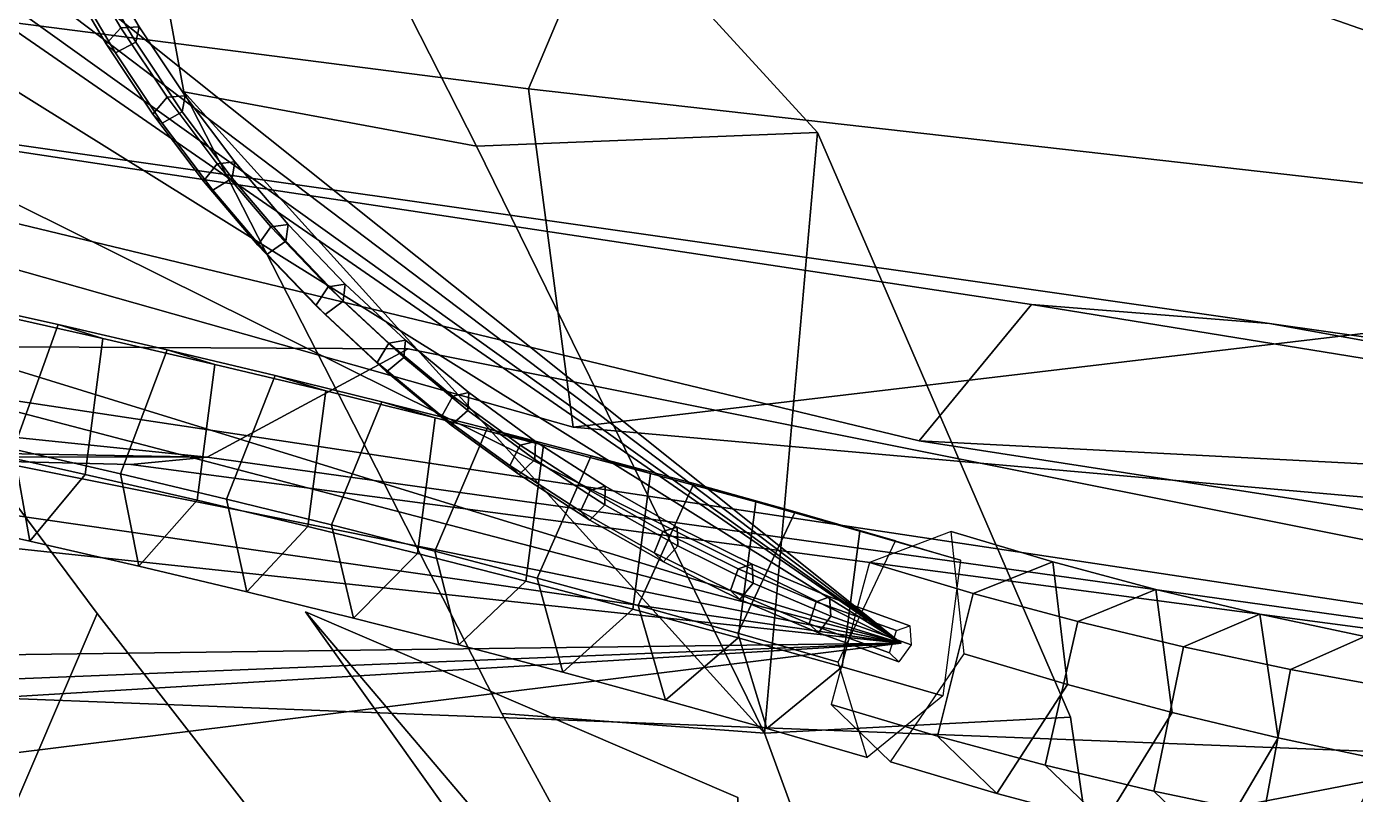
# Model space of a CAD drawing. Header units: metres. Extents: x -366 to 149, y -229 to 234.
# Drawn here: x -103.56 to -83.67, y -7.76 to 3.73 of the extents above; entities that cross this region are included whole.
import ezdxf

# ---------------------------------------------------------------- set-up
doc = ezdxf.new("R2010")
doc.units = ezdxf.units.M

msp = doc.modelspace()

# ---------------------------------------------------------------- linework, layer by layer
at = {"layer": 'coral-li_Intrnd', "color": 3}
for points in [[(-103.0843, -0.7285, 276.3106), (-104.7311, -0.3612, 276.865), (-105.3752, -2.2315, 276.1914), (-103.7561, -2.5926, 275.6467)], [(-102.4149, -0.9361, 278.2792), (-104.1069, -0.5586, 278.8495), (-104.7311, -0.3612, 276.865), (-103.0843, -0.7285, 276.3106)], [(-102.6808, -2.9695, 278.8365), (-104.3728, -2.5919, 279.4067), (-104.1069, -0.5586, 278.8495), (-102.4149, -0.9361, 278.2792)], [(-101.4533, -1.1047, 275.7166), (-103.0843, -0.7285, 276.3106), (-103.7561, -2.5926, 275.6467), (-102.1525, -2.9623, 275.063)], [(-100.7393, -1.3227, 277.6683), (-102.4149, -0.9361, 278.2792), (-103.0843, -0.7285, 276.3106), (-101.4533, -1.1047, 275.7166)], [(-101.0052, -3.356, 278.2255), (-102.6808, -2.9695, 278.8365), (-102.4149, -0.9361, 278.2792), (-100.7393, -1.3227, 277.6683)], [(-99.8391, -1.4893, 275.0832), (-101.4533, -1.1047, 275.7166), (-102.1525, -2.9623, 275.063), (-100.5656, -3.3403, 274.4407)], [(-99.08095, -1.7181, 277.017), (-100.7393, -1.3227, 277.6683), (-101.4533, -1.1047, 275.7166), (-99.8391, -1.4893, 275.0832)], [(-99.3468, -3.7514, 277.5742), (-101.0052, -3.356, 278.2255), (-100.7393, -1.3227, 277.6683), (-99.08095, -1.7181, 277.017)], [(-98.2428, -1.8823, 274.411), (-99.8391, -1.4893, 275.0832), (-100.5656, -3.3403, 274.4407), (-98.9961, -3.7266, 273.7802)], [(-97.4409, -2.122, 276.3257), (-99.08095, -1.7181, 277.017), (-99.8391, -1.4893, 275.0832), (-98.2428, -1.8823, 274.411)], [(-97.7069, -4.1553, 276.883), (-99.3468, -3.7514, 277.5742), (-99.08095, -1.7181, 277.017), (-97.4409, -2.122, 276.3257)], [(-96.6653, -2.2834, 273.7003), (-98.2428, -1.8823, 274.411), (-98.9961, -3.7266, 273.7802), (-97.4451, -4.1208, 273.0818)], [(-95.8203, -2.5343, 275.5949), (-97.4409, -2.122, 276.3257), (-98.2428, -1.8823, 274.411), (-96.6653, -2.2834, 273.7003)], [(-96.08626, -4.5676, 276.1522), (-97.7069, -4.1553, 276.883), (-97.4409, -2.122, 276.3257), (-95.8203, -2.5343, 275.5949)], [(-103.7561, -2.5926, 275.6467), (-105.3752, -2.2315, 276.1914), (-105.155, -3.6023, 277.7532), (-103.5082, -3.9696, 277.1988)], [(-95.1076, -2.6923, 272.9515), (-96.6653, -2.2834, 273.7003), (-97.4451, -4.1208, 273.0818), (-95.9135, -4.5228, 272.3461)], [(-94.2199, -2.9545, 274.825), (-95.8203, -2.5343, 275.5949), (-96.6653, -2.2834, 273.7003), (-95.1076, -2.6923, 272.9515)], [(-94.4859, -4.9879, 275.3823), (-96.08626, -4.5676, 276.1522), (-95.8203, -2.5343, 275.5949), (-94.2199, -2.9545, 274.825)], [(-103.5082, -3.9696, 277.1988), (-105.155, -3.6023, 277.7532), (-104.3728, -2.5919, 279.4067), (-102.6808, -2.9695, 278.8365)], [(-102.1525, -2.9623, 275.063), (-103.7561, -2.5926, 275.6467), (-103.5082, -3.9696, 277.1988), (-101.8772, -4.3457, 276.6047)], [(-93.5705, -3.1089, 272.1652), (-95.1076, -2.6923, 272.9515), (-95.9135, -4.5228, 272.3461), (-94.4023, -4.9322, 271.5733)], [(-92.6408, -3.3827, 274.0165), (-94.2199, -2.9545, 274.825), (-95.1076, -2.6923, 272.9515), (-93.5705, -3.1089, 272.1652)], [(-101.8772, -4.3457, 276.6047), (-103.5082, -3.9696, 277.1988), (-102.6808, -2.9695, 278.8365), (-101.0052, -3.356, 278.2255)], [(-100.5656, -3.3403, 274.4407), (-102.1525, -2.9623, 275.063), (-101.8772, -4.3457, 276.6047), (-100.2631, -4.7304, 275.9714)], [(-92.9068, -5.416, 274.5737), (-94.4859, -4.9879, 275.3823), (-94.2199, -2.9545, 274.825), (-92.6408, -3.3827, 274.0165)], [(-92.05511, -3.5327, 271.3416), (-93.5705, -3.1089, 272.1652), (-94.4023, -4.9322, 271.5733), (-92.9123, -5.3489, 270.764)], [(-91.08401, -3.8183, 273.1698), (-92.6408, -3.3827, 274.0165), (-93.5705, -3.1089, 272.1652), (-92.05511, -3.5327, 271.3416)], [(-100.2631, -4.7304, 275.9714), (-101.8772, -4.3457, 276.6047), (-101.0052, -3.356, 278.2255), (-99.3468, -3.7514, 277.5742)], [(-98.9961, -3.7266, 273.7802), (-100.5656, -3.3403, 274.4407), (-100.2631, -4.7304, 275.9714), (-98.6667, -5.1234, 275.2992)], [(-90.5507, -3.9671, 270.4747), (-92.05511, -3.5327, 271.3416), (-92.9123, -5.3489, 270.764), (-91.4079, -5.7832, 269.8971)], [(-91.3499, -5.8516, 273.727), (-92.9068, -5.416, 274.5737), (-92.6408, -3.3827, 274.0165), (-91.08401, -3.8183, 273.1698)], [(-89.5796, -4.2526, 272.3029), (-91.08401, -3.8183, 273.1698), (-92.05511, -3.5327, 271.3416), (-90.5507, -3.9671, 270.4747)], [(-98.6667, -5.1234, 275.2992), (-100.2631, -4.7304, 275.9714), (-99.3468, -3.7514, 277.5742), (-97.7069, -4.1553, 276.883)], [(-97.4451, -4.1208, 273.0818), (-98.9961, -3.7266, 273.7802), (-98.6667, -5.1234, 275.2992), (-97.08928, -5.5245, 274.5885)], [(-89.8455, -6.286, 272.8601), (-91.3499, -5.8516, 273.727), (-91.08401, -3.8183, 273.1698), (-89.5796, -4.2526, 272.3029)], [(-88.1949, -4.2775, 270.8673), (-89.7179, -3.8231, 271.7967), (-90.9391, -4.2906, 270.0232), (-89.3898, -4.7524, 269.078)], [(-87.9766, -6.1167, 272.0609), (-89.5259, -5.6549, 273.0061), (-89.7179, -3.8231, 271.7967), (-88.1949, -4.2775, 270.8673)], [(-97.08928, -5.5245, 274.5885), (-98.6667, -5.1234, 275.2992), (-97.7069, -4.1553, 276.883), (-96.08626, -4.5676, 276.1522)], [(-95.9135, -4.5228, 272.3461), (-97.4451, -4.1208, 273.0818), (-97.08928, -5.5245, 274.5885), (-95.5315, -5.9334, 273.8397)], [(-89.3898, -4.7524, 269.078), (-90.9391, -4.2906, 270.0232), (-91.5132, -6.4157, 270.1201), (-89.921, -6.8897, 269.1489)], [(-86.6544, -4.6915, 269.9482), (-88.1949, -4.2775, 270.8673), (-89.3898, -4.7524, 269.078), (-87.8226, -5.1732, 268.1431)], [(-86.4094, -6.5375, 271.1259), (-87.9766, -6.1167, 272.0609), (-88.1949, -4.2775, 270.8673), (-86.6544, -4.6915, 269.9482)], [(-95.5315, -5.9334, 273.8397), (-97.08928, -5.5245, 274.5885), (-96.08626, -4.5676, 276.1522), (-94.4859, -4.9879, 275.3823)], [(-94.4023, -4.9322, 271.5733), (-95.9135, -4.5228, 272.3461), (-95.5315, -5.9334, 273.8397), (-93.9944, -6.3499, 273.0533)], [(-87.8226, -5.1732, 268.1431), (-89.3898, -4.7524, 269.078), (-89.921, -6.8897, 269.1489), (-88.3104, -7.3214, 268.1884)], [(-85.09728, -5.06489, 269.0397), (-86.6544, -4.6915, 269.9482), (-87.8226, -5.1732, 268.1431), (-86.2385, -5.5526, 267.2191)], [(-84.8253, -6.9169, 270.2019), (-86.4094, -6.5375, 271.1259), (-86.6544, -4.6915, 269.9482), (-85.09728, -5.06489, 269.0397)], [(-92.9123, -5.3489, 270.764), (-94.4023, -4.9322, 271.5733), (-93.9944, -6.3499, 273.0533), (-92.479, -6.7738, 272.2299)], [(-93.9944, -6.3499, 273.0533), (-95.5315, -5.9334, 273.8397), (-94.4859, -4.9879, 275.3823), (-92.9068, -5.416, 274.5737)], [(-83.5244, -5.3974, 268.1424), (-85.09728, -5.06489, 269.0397), (-86.2385, -5.5526, 267.2191), (-84.6384, -5.8905, 266.3065)], [(-83.2252, -7.2548, 269.2893), (-84.8253, -6.9169, 270.2019), (-85.09728, -5.06489, 269.0397), (-83.5244, -5.3974, 268.1424)], [(-91.4079, -5.7832, 269.8971), (-92.9123, -5.3489, 270.764), (-92.479, -6.7738, 272.2299), (-90.9746, -7.2081, 271.3629)], [(-86.2385, -5.5526, 267.2191), (-87.8226, -5.1732, 268.1431), (-88.3104, -7.3214, 268.1884), (-86.6825, -7.7107, 267.2391)], [(-92.479, -6.7738, 272.2299), (-93.9944, -6.3499, 273.0533), (-92.9068, -5.416, 274.5737), (-91.3499, -5.8516, 273.727)], [(-84.6384, -5.8905, 266.3065), (-86.2385, -5.5526, 267.2191), (-86.6825, -7.7107, 267.2391), (-85.03823, -8.05739, 266.3016)], [(-81.9367, -5.6888, 267.257), (-83.5244, -5.3974, 268.1424), (-84.6384, -5.8905, 266.3065), (-83.02339, -6.1866, 265.4059)], [(-89.03448, -7.7456, 271.0203), (-90.6267, -7.2716, 271.9914), (-89.5259, -5.6549, 273.0061), (-87.9766, -6.1167, 272.0609)], [(-90.9746, -7.2081, 271.3629), (-92.479, -6.7738, 272.2299), (-91.3499, -5.8516, 273.727), (-89.8455, -6.286, 272.8601)], [(-83.02339, -6.1866, 265.4059), (-84.6384, -5.8905, 266.3065), (-85.03823, -8.05739, 266.3016), (-83.3785, -8.361, 265.3764)], [(-87.4239, -8.1774, 270.0598), (-89.03448, -7.7456, 271.0203), (-87.9766, -6.1167, 272.0609), (-86.4094, -6.5375, 271.1259)], [(-89.921, -6.8897, 269.1489), (-91.5132, -6.4157, 270.1201), (-90.6267, -7.2716, 271.9914), (-89.03448, -7.7456, 271.0203)], [(-85.7959, -8.5667, 269.1104), (-87.4239, -8.1774, 270.0598), (-86.4094, -6.5375, 271.1259), (-84.8253, -6.9169, 270.2019)], [(-88.3104, -7.3214, 268.1884), (-89.921, -6.8897, 269.1489), (-89.03448, -7.7456, 271.0203), (-87.4239, -8.1774, 270.0598)], [(-84.1516, -8.9133, 268.1729), (-85.7959, -8.5667, 269.1104), (-84.8253, -6.9169, 270.2019), (-83.2252, -7.2548, 269.2893)], [(-86.6825, -7.7107, 267.2391), (-88.3104, -7.3214, 268.1884), (-87.4239, -8.1774, 270.0598), (-85.7959, -8.5667, 269.1104)], [(-82.4919, -9.2169, 267.2477), (-84.1516, -8.9133, 268.1729), (-83.2252, -7.2548, 269.2893), (-81.6102, -7.5509, 268.3888)], [(-85.03823, -8.05739, 266.3016), (-86.6825, -7.7107, 267.2391), (-85.7959, -8.5667, 269.1104), (-84.1516, -8.9133, 268.1729)]]:
    msp.add_3dface(points, dxfattribs=at)
at = {"layer": 'coral-li_Mrstm', "color": 3}
for points in [[(-90.4677, -5.4982, 271.3858), (-120.6126, 18.5711, 285.5641), (-123.9538, 15.4059, 285.4531)], [(-90.4677, -5.4982, 271.3858), (-123.9538, 15.4059, 285.4531), (-120.6126, 18.5711, 285.5641)], [(-123.9538, 15.4059, 285.4531), (-125.8117, 12.0564, 283.0782), (-90.4677, -5.4982, 271.3858)], [(-123.9538, 15.4059, 285.4531), (-90.4677, -5.4982, 271.3858), (-125.8117, 12.0564, 283.0782)], [(-91.7173, 2.1511, 542.1671), (-103.4415, 14.9502, 571.5681), (-96.824, 1.9423, 542.4443)], [(-91.7173, 2.1511, 542.1671), (-96.824, 1.9423, 542.4443), (-103.4415, 14.9502, 571.5681)], [(-96.824, 1.9423, 542.4443), (-103.4415, 14.9502, 571.5681), (-101.2023, 2.7595, 539.9221)], [(-96.824, 1.9423, 542.4443), (-101.2023, 2.7595, 539.9221), (-103.4415, 14.9502, 571.5681)], [(-116.935, 12.8163, 298.2232), (-118.2905, 14.4393, 294.2432), (-90.4677, -5.4982, 271.3858)], [(-116.935, 12.8163, 298.2232), (-90.4677, -5.4982, 271.3858), (-118.2905, 14.4393, 294.2432)], [(-90.4677, -5.4982, 271.3858), (-113.3012, 11.7946, 300.8588), (-116.935, 12.8163, 298.2232)], [(-90.4677, -5.4982, 271.3858), (-116.935, 12.8163, 298.2232), (-113.3012, 11.7946, 300.8588)], [(-96.04556, 2.8001, 263.3804), (-127.6026, 6.8662, 270.3669), (-94.116, 7.3863, 264.5814)], [(-96.04556, 2.8001, 263.3804), (-94.116, 7.3863, 264.5814), (-127.6026, 6.8662, 270.3669)], [(-73.8306, 0.2917, 258.8369), (-96.04556, 2.8001, 263.3804), (-94.116, 7.3863, 264.5814)], [(-73.8306, 0.2917, 258.8369), (-94.116, 7.3863, 264.5814), (-96.04556, 2.8001, 263.3804)], [(-73.8306, 0.2917, 258.8369), (-94.116, 7.3863, 264.5814), (-72.09777, 4.404, 259.4674)], [(-73.8306, 0.2917, 258.8369), (-72.09777, 4.404, 259.4674), (-94.116, 7.3863, 264.5814)], [(-95.3769, -2.2615, 263.7425), (-127.6026, 6.8662, 270.3669), (-96.04556, 2.8001, 263.3804)], [(-95.3769, -2.2615, 263.7425), (-96.04556, 2.8001, 263.3804), (-127.6026, 6.8662, 270.3669)], [(-102.5004, -5.05072, 515.717), (-110.2545, 5.3733, 534.4773), (-104.0044, -8.5541, 518.2974)], [(-102.5004, -5.05072, 515.717), (-104.0044, -8.5541, 518.2974), (-110.2545, 5.3733, 534.4773)], [(-90.4677, -5.4982, 271.3858), (-129.8288, 4.808, 277.1792), (-130.4281, 2.5249, 281.1317)], [(-90.4677, -5.4982, 271.3858), (-130.4281, 2.5249, 281.1317), (-129.8288, 4.808, 277.1792)], [(-90.1976, -2.4679, 276.0914), (-115.6998, 3.678, 297.9445), (-88.5136, -0.4282, 280.4734)], [(-90.1976, -2.4679, 276.0914), (-88.5136, -0.4282, 280.4734), (-115.6998, 3.678, 297.9445)], [(-88.5136, -0.4282, 280.4734), (-115.6998, 3.678, 297.9445), (-84.9542, -0.7105, 284.1408)], [(-88.5136, -0.4282, 280.4734), (-84.9542, -0.7105, 284.1408), (-115.6998, 3.678, 297.9445)], [(-118.9635, -1.3915, 301.8376), (-117.4027, 2.8113, 301.3781), (-90.4677, -5.4982, 271.3858)], [(-118.9635, -1.3915, 301.8376), (-90.4677, -5.4982, 271.3858), (-117.4027, 2.8113, 301.3781)], [(-95.3769, -2.2615, 263.7425), (-96.04556, 2.8001, 263.3804), (-73.8306, 0.2917, 258.8369)], [(-95.3769, -2.2615, 263.7425), (-73.8306, 0.2917, 258.8369), (-96.04556, 2.8001, 263.3804)], [(-92.5106, -6.846, 521.8385), (-96.824, 1.9423, 542.4443), (-101.2023, 2.7595, 539.9221)], [(-92.5106, -6.846, 521.8385), (-101.2023, 2.7595, 539.9221), (-96.824, 1.9423, 542.4443)], [(-92.5106, -6.846, 521.8385), (-101.2023, 2.7595, 539.9221), (-96.4453, -6.5516, 519.6608)], [(-92.5106, -6.846, 521.8385), (-96.4453, -6.5516, 519.6608), (-101.2023, 2.7595, 539.9221)], [(-130.4281, 2.5249, 281.1317), (-129.6239, -1.3101, 283.358), (-90.4677, -5.4982, 271.3858)], [(-130.4281, 2.5249, 281.1317), (-90.4677, -5.4982, 271.3858), (-129.6239, -1.3101, 283.358)], [(-91.7173, 2.1511, 542.1671), (-96.824, 1.9423, 542.4443), (-92.5106, -6.846, 521.8385)], [(-91.7173, 2.1511, 542.1671), (-92.5106, -6.846, 521.8385), (-96.824, 1.9423, 542.4443)], [(-87.9308, -6.6034, 521.4366), (-91.7173, 2.1511, 542.1671), (-92.5106, -6.846, 521.8385)], [(-87.9308, -6.6034, 521.4366), (-92.5106, -6.846, 521.8385), (-91.7173, 2.1511, 542.1671)], [(-73.09197, -4.2339, 259.2456), (-95.3769, -2.2615, 263.7425), (-73.8306, 0.2917, 258.8369)], [(-73.09197, -4.2339, 259.2456), (-73.8306, 0.2917, 258.8369), (-95.3769, -2.2615, 263.7425)], [(-90.1976, -2.4679, 276.0914), (-88.5136, -0.4282, 280.4734), (-69.2726, -3.5531, 268.6219)], [(-90.1976, -2.4679, 276.0914), (-69.2726, -3.5531, 268.6219), (-88.5136, -0.4282, 280.4734)], [(-69.2726, -3.5531, 268.6219), (-88.5136, -0.4282, 280.4734), (-84.9542, -0.7105, 284.1408)], [(-69.2726, -3.5531, 268.6219), (-84.9542, -0.7105, 284.1408), (-88.5136, -0.4282, 280.4734)], [(-69.2726, -3.5531, 268.6219), (-84.9542, -0.7105, 284.1408), (-66.01579, -3.4016, 271.7333)], [(-69.2726, -3.5531, 268.6219), (-66.01579, -3.4016, 271.7333), (-84.9542, -0.7105, 284.1408)], [(-117.545, -0.9888, 291.3304), (-120.8138, -2.6806, 287.7735), (-100.8536, -2.71, 276.7269)], [(-117.545, -0.9888, 291.3304), (-100.8536, -2.71, 276.7269), (-120.8138, -2.6806, 287.7735)], [(-97.8451, -1.09284, 279.8137), (-117.545, -0.9888, 291.3304), (-100.8536, -2.71, 276.7269)], [(-97.8451, -1.09284, 279.8137), (-100.8536, -2.71, 276.7269), (-117.545, -0.9888, 291.3304)], [(-63.8752, -7.8782, 257.6986), (-97.8451, -1.09284, 279.8137), (-100.8536, -2.71, 276.7269)], [(-63.8752, -7.8782, 257.6986), (-100.8536, -2.71, 276.7269), (-97.8451, -1.09284, 279.8137)], [(-90.4677, -5.4982, 271.3858), (-117.8355, -5.8501, 302.0444), (-118.9635, -1.3915, 301.8376)], [(-90.4677, -5.4982, 271.3858), (-118.9635, -1.3915, 301.8376), (-117.8355, -5.8501, 302.0444)], [(-63.8752, -7.8782, 257.6986), (-103.816, -1.8538, 265.2821), (-104.9483, -6.2784, 265.8611)], [(-63.8752, -7.8782, 257.6986), (-104.9483, -6.2784, 265.8611), (-103.816, -1.8538, 265.2821)], [(-95.7232, -23.1286, 504.4476), (-120.7194, -2.07704, 529.3694), (-123.9049, -5.3626, 529.871)], [(-95.7232, -23.1286, 504.4476), (-123.9049, -5.3626, 529.871), (-120.7194, -2.07704, 529.3694)], [(-100.8536, -2.71, 276.7269), (-120.8138, -2.6806, 287.7735), (-122.2306, -2.3303, 282.8676)], [(-100.8536, -2.71, 276.7269), (-122.2306, -2.3303, 282.8676), (-120.8138, -2.6806, 287.7735)], [(-100.8536, -2.71, 276.7269), (-122.2306, -2.3303, 282.8676), (-101.9972, -2.822, 272.369)], [(-100.8536, -2.71, 276.7269), (-101.9972, -2.822, 272.369), (-122.2306, -2.3303, 282.8676)], [(-70.6654, -5.4952, 264.687), (-90.1976, -2.4679, 276.0914), (-69.2726, -3.5531, 268.6219)], [(-70.6654, -5.4952, 264.687), (-69.2726, -3.5531, 268.6219), (-90.1976, -2.4679, 276.0914)], [(-100.8536, -2.71, 276.7269), (-101.9972, -2.822, 272.369), (-63.8752, -7.8782, 257.6986)], [(-100.8536, -2.71, 276.7269), (-63.8752, -7.8782, 257.6986), (-101.9972, -2.822, 272.369)], [(-84.8816, -27.7191, 486.3097), (-102.5004, -5.05072, 515.717), (-104.0044, -8.5541, 518.2974)], [(-84.8816, -27.7191, 486.3097), (-104.0044, -8.5541, 518.2974), (-102.5004, -5.05072, 515.717)], [(-90.8261, -17.02924, 548.8349), (-99.3833, -5.02721, 579.6312), (-93.08746, -12.4467, 548.5426)], [(-90.8261, -17.02924, 548.8349), (-93.08746, -12.4467, 548.5426), (-99.3833, -5.02721, 579.6312)], [(-93.08746, -12.4467, 548.5426), (-99.3833, -5.02721, 579.6312), (-92.9142, -7.8097, 546.3821)], [(-93.08746, -12.4467, 548.5426), (-92.9142, -7.8097, 546.3821), (-99.3833, -5.02721, 579.6312)], [(-123.9049, -5.3626, 529.871), (-126.3318, -8.5266, 527.7709), (-95.7232, -23.1286, 504.4476)], [(-123.9049, -5.3626, 529.871), (-95.7232, -23.1286, 504.4476), (-126.3318, -8.5266, 527.7709)], [(-90.4677, -5.4982, 271.3858), (-127.9915, -10.1433, 287.4935), (-127.2549, -7.7155, 291.3351)], [(-90.4677, -5.4982, 271.3858), (-127.2549, -7.7155, 291.3351), (-127.9915, -10.1433, 287.4935)], [(-127.2549, -7.7155, 291.3351), (-124.3669, -6.8666, 294.6891), (-90.4677, -5.4982, 271.3858)], [(-127.2549, -7.7155, 291.3351), (-90.4677, -5.4982, 271.3858), (-124.3669, -6.8666, 294.6891)], [(-75.5262, -8.6125, 252.1426), (-97.668, -10.3088, 250.8413), (-75.4039, -6.00333, 248.47)], [(-75.5262, -8.6125, 252.1426), (-75.4039, -6.00333, 248.47), (-97.668, -10.3088, 250.8413)], [(-104.9483, -6.2784, 265.8611), (-104.4168, -10.4762, 264.3096), (-63.8752, -7.8782, 257.6986)], [(-104.9483, -6.2784, 265.8611), (-63.8752, -7.8782, 257.6986), (-104.4168, -10.4762, 264.3096)], [(-92.5106, -6.846, 521.8385), (-96.4453, -6.5516, 519.6608), (-84.8816, -27.7191, 486.3097)], [(-92.5106, -6.846, 521.8385), (-84.8816, -27.7191, 486.3097), (-96.4453, -6.5516, 519.6608)], [(-84.8816, -27.7191, 486.3097), (-87.9308, -6.6034, 521.4366), (-92.5106, -6.846, 521.8385)], [(-84.8816, -27.7191, 486.3097), (-92.5106, -6.846, 521.8385), (-87.9308, -6.6034, 521.4366)], [(-112.4063, -9.342, 540.3334), (-114.9868, -7.3514, 537.2206), (-95.7232, -23.1286, 504.4476)], [(-112.4063, -9.342, 540.3334), (-95.7232, -23.1286, 504.4476), (-114.9868, -7.3514, 537.2206)]]:
    msp.add_3dface(points, dxfattribs=at)
at = {"layer": 'coral-li_Petiole', "color": 3}
for points in [[(-102.1468, 3.7149, 280.7957), (-102.781, 4.7973, 281.5912), (-103.0088, 4.5689, 281.7203), (-102.3673, 3.4749, 280.916)], [(-101.8744, 3.7302, 281.0108), (-102.5042, 4.8054, 281.8009), (-102.781, 4.7973, 281.5912), (-102.1468, 3.7149, 280.7957)], [(-101.924, 3.4998, 281.266), (-102.5582, 4.5821, 282.0615), (-102.5042, 4.8054, 281.8009), (-101.8744, 3.7302, 281.0108)], [(-102.2275, 3.34, 281.2111), (-102.869, 4.4339, 282.0154), (-102.5582, 4.5821, 282.0615), (-101.924, 3.4998, 281.266)], [(-102.3673, 3.4749, 280.916), (-103.0088, 4.5689, 281.7203), (-102.869, 4.4339, 282.0154), (-102.2275, 3.34, 281.2111)], [(-101.4541, 2.6754, 279.992), (-102.1468, 3.7149, 280.7957), (-102.3673, 3.4749, 280.916), (-101.6667, 2.4242, 280.1035)], [(-101.1865, 2.6975, 280.2125), (-101.8744, 3.7302, 281.0108), (-102.1468, 3.7149, 280.7957), (-101.4541, 2.6754, 279.992)], [(-101.2313, 2.4602, 280.4623), (-101.924, 3.4998, 281.266), (-101.8744, 3.7302, 281.0108), (-101.1865, 2.6975, 280.2125)], [(-101.6667, 2.4242, 280.1035), (-102.3673, 3.4749, 280.916), (-102.2275, 3.34, 281.2111), (-101.5269, 2.2893, 280.3986)], [(-101.5269, 2.2893, 280.3986), (-102.2275, 3.34, 281.2111), (-101.924, 3.4998, 281.266), (-101.2313, 2.4602, 280.4623)], [(-100.7045, 1.681, 279.1821), (-101.4541, 2.6754, 279.992), (-101.6667, 2.4242, 280.1035), (-100.9086, 1.4193, 279.2847)], [(-100.4422, 1.7097, 279.4081), (-101.1865, 2.6975, 280.2125), (-101.4541, 2.6754, 279.992), (-100.7045, 1.681, 279.1821)], [(-100.4817, 1.4659, 279.6524), (-101.2313, 2.4602, 280.4623), (-101.1865, 2.6975, 280.2125), (-100.4422, 1.7097, 279.4081)], [(-100.9086, 1.4193, 279.2847), (-101.6667, 2.4242, 280.1035), (-101.5269, 2.2893, 280.3986), (-100.7688, 1.2843, 279.5798)], [(-100.7688, 1.2843, 279.5798), (-101.5269, 2.2893, 280.3986), (-101.2313, 2.4602, 280.4623), (-100.4817, 1.4659, 279.6524)], [(-99.8999, 0.7343, 278.3679), (-100.7045, 1.681, 279.1821), (-100.9086, 1.4193, 279.2847), (-100.0949, 0.4625, 278.4616)], [(-99.6431, 0.7692, 278.5994), (-100.4422, 1.7097, 279.4081), (-100.7045, 1.681, 279.1821), (-99.8999, 0.7343, 278.3679)], [(-99.6771, 0.5192, 278.8383), (-100.4817, 1.4659, 279.6524), (-100.4422, 1.7097, 279.4081), (-99.6431, 0.7692, 278.5994)], [(-100.0949, 0.4625, 278.4616), (-100.9086, 1.4193, 279.2847), (-100.7688, 1.2843, 279.5798), (-99.9551, 0.3275, 278.7567)], [(-99.9551, 0.3275, 278.7567), (-100.7688, 1.2843, 279.5798), (-100.4817, 1.4659, 279.6524), (-99.6771, 0.5192, 278.8383)], [(-99.04226, -0.1624, 277.5514), (-99.8999, 0.7343, 278.3679), (-100.0949, 0.4625, 278.4616), (-99.2276, -0.4438, 277.6362)], [(-98.7914, -0.1217, 277.7884), (-99.6431, 0.7692, 278.5994), (-99.8999, 0.7343, 278.3679), (-99.04226, -0.1624, 277.5514)], [(-98.8194, -0.3775, 278.0217), (-99.6771, 0.5192, 278.8383), (-99.6431, 0.7692, 278.5994), (-98.7914, -0.1217, 277.7884)], [(-99.2276, -0.4438, 277.6362), (-100.0949, 0.4625, 278.4616), (-99.9551, 0.3275, 278.7567), (-99.08781, -0.5787, 277.9312)], [(-99.08781, -0.5787, 277.9312), (-99.9551, 0.3275, 278.7567), (-99.6771, 0.5192, 278.8383), (-98.8194, -0.3775, 278.0217)], [(-98.1335, -1.00714, 276.7346), (-99.04226, -0.1624, 277.5514), (-99.2276, -0.4438, 277.6362), (-98.3086, -1.2974, 276.8104)], [(-97.889, -0.9609, 276.977), (-98.7914, -0.1217, 277.7884), (-99.04226, -0.1624, 277.5514), (-98.1335, -1.00714, 276.7346)], [(-97.9107, -1.2222, 277.2049), (-98.8194, -0.3775, 278.0217), (-98.7914, -0.1217, 277.7884), (-97.889, -0.9609, 276.977)], [(-98.1688, -1.4324, 277.1054), (-99.08781, -0.5787, 277.9312), (-98.8194, -0.3775, 278.0217), (-97.9107, -1.2222, 277.2049)], [(-98.3086, -1.2974, 276.8104), (-99.2276, -0.4438, 277.6362), (-99.08781, -0.5787, 277.9312), (-98.1688, -1.4324, 277.1054)], [(-96.9381, -1.7463, 276.1672), (-97.889, -0.9609, 276.977), (-98.1335, -1.00714, 276.7346), (-97.176, -1.7977, 275.9193)], [(-96.9532, -2.01284, 276.3896), (-97.9107, -1.2222, 277.2049), (-97.889, -0.9609, 276.977), (-96.9381, -1.7463, 276.1672)], [(-97.176, -1.7977, 275.9193), (-98.1335, -1.00714, 276.7346), (-98.3086, -1.2974, 276.8104), (-97.3404, -2.09639, 275.9862)], [(-97.3404, -2.09639, 275.9862), (-98.3086, -1.2974, 276.8104), (-98.1688, -1.4324, 277.1054), (-97.2006, -2.2313, 276.2813)], [(-97.2006, -2.2313, 276.2813), (-98.1688, -1.4324, 277.1054), (-97.9107, -1.2222, 277.2049), (-96.9532, -2.01284, 276.3896)], [(-95.9409, -2.4762, 275.361), (-96.9381, -1.7463, 276.1672), (-97.176, -1.7977, 275.9193), (-96.1719, -2.5322, 275.1076)], [(-95.9491, -2.7474, 275.578), (-96.9532, -2.01284, 276.3896), (-96.9381, -1.7463, 276.1672), (-95.9409, -2.4762, 275.361)], [(-96.1719, -2.5322, 275.1076), (-97.176, -1.7977, 275.9193), (-97.3404, -2.09639, 275.9862), (-96.3251, -2.8386, 275.1657)], [(-96.3251, -2.8386, 275.1657), (-97.3404, -2.09639, 275.9862), (-97.2006, -2.2313, 276.2813), (-96.1853, -2.9736, 275.4608)], [(-96.1853, -2.9736, 275.4608), (-97.2006, -2.2313, 276.2813), (-96.9532, -2.01284, 276.3896), (-95.9491, -2.7474, 275.578)], [(-95.1238, -3.209, 274.3015), (-96.1719, -2.5322, 275.1076), (-96.3251, -2.8386, 275.1657), (-95.2652, -3.5225, 274.3508)], [(-94.8999, -3.1486, 274.5603), (-95.9409, -2.4762, 275.361), (-96.1719, -2.5322, 275.1076), (-95.1238, -3.209, 274.3015)], [(-94.9009, -3.4241, 274.7719), (-95.9491, -2.7474, 275.578), (-95.9409, -2.4762, 275.361), (-94.8999, -3.1486, 274.5603)], [(-95.1254, -3.6575, 274.6458), (-96.1853, -2.9736, 275.4608), (-95.9491, -2.7474, 275.578), (-94.9009, -3.4241, 274.7719)], [(-95.2652, -3.5225, 274.3508), (-96.3251, -2.8386, 275.1657), (-96.1853, -2.9736, 275.4608), (-95.1254, -3.6575, 274.6458)], [(-93.8177, -3.762, 273.767), (-94.8999, -3.1486, 274.5603), (-95.1238, -3.209, 274.3015), (-94.03408, -3.8264, 273.5029)], [(-93.8112, -4.04155, 273.9732), (-94.9009, -3.4241, 274.7719), (-94.8999, -3.1486, 274.5603), (-93.8177, -3.762, 273.767)], [(-94.03408, -3.8264, 273.5029), (-95.1238, -3.209, 274.3015), (-95.2652, -3.5225, 274.3508), (-94.1633, -4.1463, 273.5435)], [(-94.1633, -4.1463, 273.5435), (-95.2652, -3.5225, 274.3508), (-95.1254, -3.6575, 274.6458), (-94.02359, -4.2812, 273.8385)], [(-94.02359, -4.2812, 273.8385), (-95.1254, -3.6575, 274.6458), (-94.9009, -3.4241, 274.7719), (-93.8112, -4.04155, 273.9732)], [(-92.6967, -4.3149, 272.983), (-93.8177, -3.762, 273.767), (-94.03408, -3.8264, 273.5029), (-92.9053, -4.3828, 272.7136)], [(-92.6825, -4.598, 273.184), (-93.8112, -4.04155, 273.9732), (-93.8177, -3.762, 273.767), (-92.6967, -4.3149, 272.983)], [(-92.9053, -4.3828, 272.7136), (-94.03408, -3.8264, 273.5029), (-94.1633, -4.1463, 273.5435), (-93.02213, -4.7085, 272.7456)], [(-93.02213, -4.7085, 272.7456), (-94.1633, -4.1463, 273.5435), (-94.02359, -4.2812, 273.8385), (-92.8823, -4.8434, 273.0407)], [(-92.8823, -4.8434, 273.0407), (-94.02359, -4.2812, 273.8385), (-93.8112, -4.04155, 273.9732), (-92.6825, -4.598, 273.184)], [(-91.5397, -4.806, 272.2102), (-92.6967, -4.3149, 272.983), (-92.9053, -4.3828, 272.7136), (-91.7404, -4.877, 271.9357)], [(-91.5176, -5.0922, 272.406), (-92.6825, -4.598, 273.184), (-92.6967, -4.3149, 272.983), (-91.5397, -4.806, 272.2102)], [(-91.7404, -4.877, 271.9357), (-92.9053, -4.3828, 272.7136), (-93.02213, -4.7085, 272.7456), (-91.8442, -5.2078, 271.9593)], [(-91.8442, -5.2078, 271.9593), (-93.02213, -4.7085, 272.7456), (-92.8823, -4.8434, 273.0407), (-91.7044, -5.3427, 272.2543)], [(-91.7044, -5.3427, 272.2543), (-92.8823, -4.8434, 273.0407), (-92.6825, -4.598, 273.184), (-91.5176, -5.0922, 272.406)], [(-90.5383, -5.309, 271.1686), (-91.7404, -4.877, 271.9357), (-91.8442, -5.2078, 271.9593), (-90.6421, -5.6397, 271.1922)], [(-90.3376, -5.238, 271.4431), (-91.5397, -4.806, 272.2102), (-91.7404, -4.877, 271.9357), (-90.5383, -5.309, 271.1686)], [(-90.3155, -5.5241, 271.6389), (-91.5176, -5.0922, 272.406), (-91.5397, -4.806, 272.2102), (-90.3376, -5.238, 271.4431)], [(-90.5023, -5.7747, 271.4872), (-91.7044, -5.3427, 272.2543), (-91.5176, -5.0922, 272.406), (-90.3155, -5.5241, 271.6389)], [(-90.6421, -5.6397, 271.1922), (-91.8442, -5.2078, 271.9593), (-91.7044, -5.3427, 272.2543), (-90.5023, -5.7747, 271.4872)]]:
    msp.add_3dface(points, dxfattribs=at)

doc.saveas('drawing.dxf')
